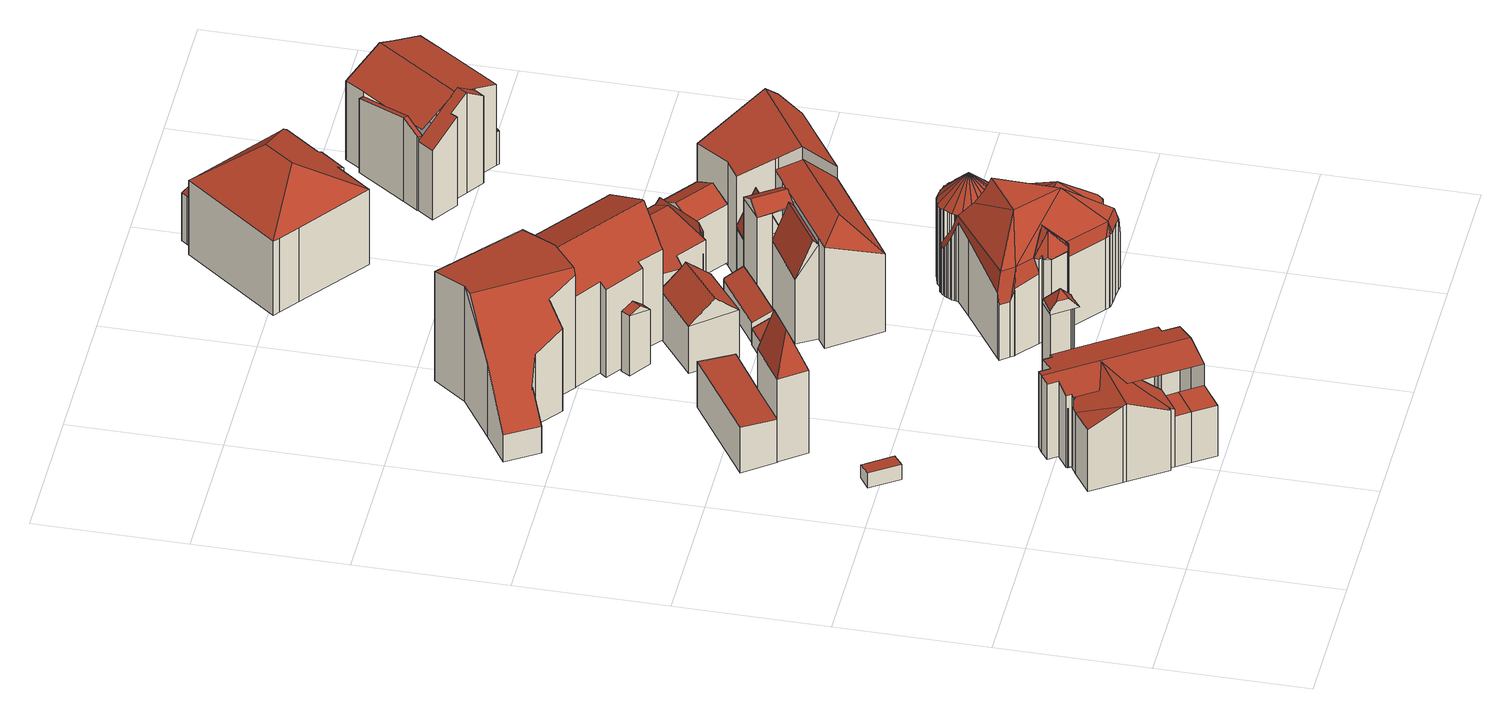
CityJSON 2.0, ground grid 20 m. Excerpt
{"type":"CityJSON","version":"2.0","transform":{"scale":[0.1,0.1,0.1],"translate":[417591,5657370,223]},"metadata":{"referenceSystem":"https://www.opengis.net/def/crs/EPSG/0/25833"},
"CityObjects":{
"building1":{"type":"Building","attributes":{"Dachtyp_tdc":"tdcPolyFlatRoof","Gemeindeschluessel":14612000,"Dachneigung":8.11,"QualitaetDacherkennung":63,"Geometrietyp2DReferenz":"3000","measuredHeight":2.33,"function":"31001_9998","roofType":"2100"},"geometry":[{"type":"Solid","lod":"2","boundaries":[[[[0,1,2,3]],[[1,4,5,2]],[[4,6,7,5]],[[6,0,3,7]],[[6,4,1,0]],[[3,2,5,7]]]],"semantics":{"surfaces":[{"type":"WallSurface"},{"type":"RoofSurface"},{"type":"GroundSurface"}],"values":[[0,0,0,0,1,2]]}}]},
"building2":{"type":"Building","attributes":{"Gemeindeschluessel":14612000,"QualitaetDacherkennung":100,"Geometrietyp2DReferenz":"3000","function":"31001_9998","roofType":"9999"},"children":["building2-1","building2-2","building2-3","building2-4","building2-5","building2-6"]},
"building2-1":{"type":"BuildingPart","attributes":{"Dachtyp_tdc":"tdcLeanToRoof","Dachneigung":0,"QualitaetDacherkennung":100,"Geometrietyp2DReferenz":"3000","measuredHeight":7.75,"roofType":"2100"},"parents":["building2"],"geometry":[{"type":"MultiSurface","lod":"2","boundaries":[[[8,9,10,11,12]],[[9,13,14,10]],[[15,13,9,8]],[[11,10,14,16]]],"semantics":{"surfaces":[{"type":"WallSurface"},{"type":"RoofSurface"},{"type":"GroundSurface"}],"values":[0,0,1,2]}}]},
"building2-2":{"type":"BuildingPart","attributes":{"Dachtyp_tdc":"tdcGableRoof","Dachneigung":11.84,"QualitaetDacherkennung":100,"Geometrietyp2DReferenz":"3000","measuredHeight":11.93,"roofType":"3100"},"parents":["building2"],"geometry":[{"type":"MultiSurface","lod":"2","boundaries":[[[17,18,19,20]],[[18,21,22,19]],[[21,23,24,22]],[[23,25,26,24]],[[25,27,28,26]],[[27,29,30,28]],[[29,31,32,30]],[[31,33,34,32]],[[33,35,36,37,34]],[[38,39,40,41,42,43]],[[39,44,45,40]],[[44,46,47,45]],[[46,48,8,12,47]],[[49,17,20,50]],[[46,44,39,38,51,35,33,31,29,27,25]],[[25,23,21,18,17,49,48,46]],[[20,19,22,24,26,28,30,32,34,37,41,40,45,47,12,52,53,50]]],"semantics":{"surfaces":[{"type":"WallSurface"},{"type":"RoofSurface"},{"type":"GroundSurface"}],"values":[0,0,0,0,0,0,0,0,0,0,0,0,0,0,1,1,2]}}]},
"building2-3":{"type":"BuildingPart","attributes":{"Dachtyp_tdc":"tdcGableRoof","Dachneigung":25.31,"QualitaetDacherkennung":100,"Geometrietyp2DReferenz":"3000","measuredHeight":12.02,"roofType":"3100"},"parents":["building2"],"geometry":[{"type":"MultiSurface","lod":"2","boundaries":[[[54,55,56,57]],[[55,58,59,56]],[[58,60,61,62,59]],[[63,64,65,66,67]],[[64,68,69,65]],[[68,70,71,69]],[[70,72,73,71]],[[72,74,75,73]],[[74,76,77,75]],[[76,78,79,77]],[[78,54,57,79]],[[64,63,60,58]],[[72,70,68,64,58]],[[74,72,58,55,54,78]],[[78,76,74]],[[57,56,59,62,66,65,69,71,73,75,77,79]]],"semantics":{"surfaces":[{"type":"WallSurface"},{"type":"RoofSurface"},{"type":"GroundSurface"}],"values":[0,0,0,0,0,0,0,0,0,0,0,1,1,1,1,2]}}]},
"building2-4":{"type":"BuildingPart","attributes":{"Dachtyp_tdc":"tdcLeanToRoof","Dachneigung":0,"QualitaetDacherkennung":100,"Geometrietyp2DReferenz":"3000","measuredHeight":7.75,"roofType":"2100"},"parents":["building2"],"geometry":[{"type":"MultiSurface","lod":"2","boundaries":[[[13,67,66,14]],[[61,67,13,15]],[[16,14,66,62]]],"semantics":{"surfaces":[{"type":"WallSurface"},{"type":"RoofSurface"},{"type":"GroundSurface"}],"values":[0,1,2]}}]},
"building2-5":{"type":"BuildingPart","attributes":{"Dachtyp_tdc":"tdcLeanToRoof","Dachneigung":0,"QualitaetDacherkennung":100,"Geometrietyp2DReferenz":"3000","measuredHeight":7.17,"roofType":"2100"},"parents":["building2"],"geometry":[{"type":"MultiSurface","lod":"2","boundaries":[[[80,81,82,83,84]],[[81,43,42,82]],[[43,81,80,85]],[[86,83,82,42]]],"semantics":{"surfaces":[{"type":"WallSurface"},{"type":"RoofSurface"},{"type":"GroundSurface"}],"values":[0,0,1,2]}}]},
"building2-6":{"type":"BuildingPart","attributes":{"Dachtyp_tdc":"tdcPyramidRoof","Dachneigung":52.91,"QualitaetDacherkennung":100,"Geometrietyp2DReferenz":"3000","measuredHeight":18.96,"roofType":"4000"},"parents":["building2"],"geometry":[{"type":"MultiSurface","lod":"2","boundaries":[[[87,88,89,36,35]],[[88,90,91,89]],[[90,92,93,91]],[[92,94,80,84,93]],[[95,96,97,98]],[[94,99,100,95,98,101,102]],[[103,101,98]],[[97,104,103,98]],[[90,100,99,92]],[[88,96,95,100,90]],[[92,99,94]],[[87,104,97,96,88]],[[102,101,103,104,87]],[[105,36,89,91,93,84]]],"semantics":{"surfaces":[{"type":"WallSurface"},{"type":"RoofSurface"},{"type":"GroundSurface"}],"values":[0,0,0,0,1,1,1,1,0,0,0,0,0,2]}}]},
"building3":{"type":"Building","attributes":{"Dachtyp_tdc":"tdcFreeFormRoof","Gemeindeschluessel":14612000,"Dachneigung":68.9,"QualitaetDacherkennung":5,"Geometrietyp2DReferenz":"3000","measuredHeight":18.2,"function":"31001_9998","roofType":"5000"},"geometry":[{"type":"Solid","lod":"2","boundaries":[[[[106,107,108,109]],[[110,111,107,106]],[[111,112,108,107]],[[112,113,109,108]],[[113,110,106,109]],[[114,115,113,112]],[[114,112,111]],[[115,114,111,110]],[[115,110,113]]]],"semantics":{"surfaces":[{"type":"GroundSurface"},{"type":"WallSurface"},{"type":"RoofSurface"}],"values":[[0,1,1,1,1,2,2,2,1]]}}]},
"building4":{"type":"Building","attributes":{"Dachtyp_tdc":"tdcPolyFlatRoof","Gemeindeschluessel":14612000,"Dachneigung":4.37,"QualitaetDacherkennung":73,"Geometrietyp2DReferenz":"3000","measuredHeight":7.04,"function":"31001_9998","roofType":"2100"},"geometry":[{"type":"Solid","lod":"2","boundaries":[[[[116,117,118,119]],[[117,120,121,118]],[[120,122,123,121]],[[122,124,125,123]],[[124,116,119,125]],[[124,122,120,117,116]],[[119,118,121,123,125]]]],"semantics":{"surfaces":[{"type":"WallSurface"},{"type":"RoofSurface"},{"type":"GroundSurface"}],"values":[[0,0,0,0,0,1,2]]}}]},
"building5":{"type":"Building","attributes":{"Dachtyp_tdc":"tdcFreeFormRoof","Gemeindeschluessel":14612000,"Dachneigung":52.1,"QualitaetDacherkennung":14,"Geometrietyp2DReferenz":"3000","measuredHeight":18.16,"function":"31001_9998","roofType":"5000"},"geometry":[{"type":"Solid","lod":"2","boundaries":[[[[126,127,128,129]],[[127,130,131,128]],[[130,132,133,131]],[[132,134,135,133]],[[134,136,137,135]],[[136,138,139,137]],[[138,140,141,139]],[[140,142,143,141]],[[142,144,145,143]],[[144,146,147,145]],[[146,148,149,147]],[[148,126,129,149]],[[150,126,148,146,144,151]],[[136,134,132,130,127,150,151,142,140,138]],[[127,126,150]],[[144,142,151]],[[129,128,131,133,135,137,139,141,143,145,147,149]]]],"semantics":{"surfaces":[{"type":"WallSurface"},{"type":"RoofSurface"},{"type":"GroundSurface"}],"values":[[0,0,0,0,0,0,0,0,0,0,0,0,1,1,0,0,2]]}}]},
"building6":{"type":"Building","attributes":{"Dachtyp_tdc":"tdcGableRoof","Gemeindeschluessel":14612000,"Dachneigung":41.94,"QualitaetDacherkennung":1,"Geometrietyp2DReferenz":"3000","measuredHeight":9.9,"function":"31001_9998","roofType":"3100"},"geometry":[{"type":"Solid","lod":"2","boundaries":[[[[152,153,154,155]],[[153,156,157,154]],[[156,158,159,157]],[[158,152,155,159]],[[156,153,160]],[[152,158,161]],[[153,152,161,160]],[[158,156,160,161]],[[155,154,157,159]]]],"semantics":{"surfaces":[{"type":"WallSurface"},{"type":"RoofSurface"},{"type":"GroundSurface"}],"values":[[0,0,0,0,0,0,1,1,2]]}}]},
"building7":{"type":"Building","attributes":{"Dachtyp_tdc":"tdcPolyFlatRoof","Gemeindeschluessel":14612000,"Dachneigung":21.56,"QualitaetDacherkennung":62,"Geometrietyp2DReferenz":"3000","measuredHeight":3.6,"function":"31001_9998","roofType":"2100"},"geometry":[{"type":"Solid","lod":"2","boundaries":[[[[162,163,164,165]],[[163,166,167,164]],[[166,168,169,167]],[[168,162,165,169]],[[168,166,163,162]],[[165,164,167,169]]]],"semantics":{"surfaces":[{"type":"WallSurface"},{"type":"RoofSurface"},{"type":"GroundSurface"}],"values":[[0,0,0,0,1,2]]}}]},
"building8":{"type":"Building","attributes":{"Dachtyp_tdc":"tdcFreeFormRoof","Gemeindeschluessel":14612000,"Dachneigung":40.82,"QualitaetDacherkennung":74,"Geometrietyp2DReferenz":"3000","measuredHeight":10.35,"function":"31001_9998","roofType":"5000"},"geometry":[{"type":"Solid","lod":"2","boundaries":[[[[170,171,172,173]],[[171,174,175,172]],[[174,176,177,175]],[[176,178,179,177]],[[178,170,173,179]],[[171,170,180,181]],[[180,178,176,174,181]],[[174,171,181]],[[170,178,180]],[[173,172,175,177,179]]]],"semantics":{"surfaces":[{"type":"WallSurface"},{"type":"RoofSurface"},{"type":"GroundSurface"}],"values":[[0,0,0,0,0,1,1,0,0,2]]}}]},
"building9":{"type":"Building","attributes":{"Dachtyp_tdc":"tdcFreeFormRoof","Gemeindeschluessel":14612000,"Dachneigung":25.56,"QualitaetDacherkennung":61,"Geometrietyp2DReferenz":"3000","measuredHeight":16.93,"function":"31001_9998","roofType":"5000"},"geometry":[{"type":"Solid","lod":"2","boundaries":[[[[182,183,184,185]],[[183,186,187,184]],[[186,188,189,187]],[[188,190,191,189]],[[190,192,193,191]],[[192,194,195,193]],[[194,196,197,195]],[[196,198,199,197]],[[198,200,201,199]],[[200,202,203,201]],[[202,204,205,203]],[[204,182,185,205]],[[206,182,204,202,200,207]],[[192,190,188,186,183,206,207,198,196,194]],[[200,198,207]],[[183,182,206]],[[185,184,187,189,191,193,195,197,199,201,203,205]]]],"semantics":{"surfaces":[{"type":"WallSurface"},{"type":"RoofSurface"},{"type":"GroundSurface"}],"values":[[0,0,0,0,0,0,0,0,0,0,0,0,1,1,0,0,2]]}}]},
"building10":{"type":"Building","attributes":{"Gemeindeschluessel":14612000,"QualitaetDacherkennung":100,"Geometrietyp2DReferenz":"3000","function":"31001_9998","roofType":"9999"},"children":["building10-1","building10-2","building10-3","building10-4"]},
"building10-1":{"type":"BuildingPart","attributes":{"Dachtyp_tdc":"tdcTentRoof","Dachneigung":45.97,"QualitaetDacherkennung":100,"Geometrietyp2DReferenz":"3000","measuredHeight":16.21,"roofType":"4000"},"parents":["building10"],"geometry":[{"type":"MultiSurface","lod":"2","boundaries":[[[208,209,210,211]],[[209,212,213,210]],[[212,214,215,213]],[[214,216,217,215]],[[216,218,219,220,217]],[[221,222,223,224,225]],[[222,226,227,223]],[[226,228,229,227]],[[228,230,231,229]],[[230,232,233,231]],[[232,234,235,233]],[[234,236,237,235]],[[236,238,239,237]],[[238,240,241,239]],[[240,242,243,241]],[[242,244,245,243]],[[244,246,247,245]],[[246,248,249,247]],[[248,250,251,249]],[[250,252,253,251]],[[252,254,255,253]],[[254,256,257,255]],[[256,258,259,257]],[[258,260,261,259]],[[260,262,263,261]],[[262,264,265,263]],[[264,266,267,265]],[[266,268,269,267]],[[268,270,271,269]],[[270,272,273,271]],[[272,274,275,273]],[[274,276,277,275]],[[276,278,279,277]],[[278,280,281,279]],[[280,282,283,281]],[[282,284,285,283]],[[284,286,287,285]],[[286,288,289,287]],[[288,290,291,289]],[[290,292,293,291]],[[292,294,295,293]],[[294,208,211,295]],[[216,214,212,296]],[[297,298,218,216,296]],[[299,297,296]],[[300,299,296]],[[301,300,296]],[[302,303,301,296]],[[304,305,302,296]],[[306,304,296]],[[307,308,306,296]],[[309,307,296]],[[228,226,222,221,309,296]],[[240,238,236,234,232,230,228,296]],[[250,248,246,244,242,240,296]],[[258,256,254,252,250,296]],[[268,266,264,262,260,258,296]],[[278,276,274,272,270,268,296]],[[290,288,286,284,282,280,278,296]],[[212,209,208,294,292,290,296]],[[211,210,213,215,217,220,310,311,312,313,314,315,316,317,318,319,320,321,322,323,224,223,227,229,231,233,235,237,239,241,243,245,247,249,251,253,255,257,259,261,263,265,267,269,271,273,275,277,279,281,283,285,287,289,291,293,295]]],"semantics":{"surfaces":[{"type":"WallSurface"},{"type":"RoofSurface"},{"type":"GroundSurface"}],"values":[0,0,0,0,0,0,0,0,0,0,0,0,0,0,0,0,0,0,0,0,0,0,0,0,0,0,0,0,0,0,0,0,0,0,0,0,0,0,0,0,0,0,1,1,1,1,1,1,1,1,1,1,1,1,1,1,1,1,1,1,2]}}]},
"building10-2":{"type":"BuildingPart","attributes":{"Dachtyp_tdc":"tdcHipAndGableRoof","Dachneigung":47.63,"QualitaetDacherkennung":100,"Geometrietyp2DReferenz":"3000","measuredHeight":15.59,"roofType":"5000"},"parents":["building10"],"geometry":[{"type":"MultiSurface","lod":"2","boundaries":[[[324,325,326,327,328]],[[325,329,330,326]],[[329,331,332,330]],[[331,333,334,332]],[[333,335,336,334]],[[335,337,338,336]],[[337,339,340,341,338]],[[342,343,344,345,346]],[[346,347,348]],[[345,349,350,324,347,346]],[[351,346,348]],[[339,352,353,342,346,351]],[[333,343,342,353,335]],[[335,353,352,337]],[[324,350,325]],[[325,350,349,329]],[[329,349,345,344,331]],[[331,344,343,333]],[[337,352,339]],[[351,348,347]],[[327,326,330,332,334,336,338,341,354,355]]],"semantics":{"surfaces":[{"type":"WallSurface"},{"type":"RoofSurface"},{"type":"GroundSurface"}],"values":[0,0,0,0,0,0,0,1,1,1,1,1,0,0,0,0,0,0,0,0,2]}}]},
"building10-3":{"type":"BuildingPart","attributes":{"Dachtyp_tdc":"tdcFreeFormRoof","Dachneigung":50.68,"QualitaetDacherkennung":100,"Geometrietyp2DReferenz":"3000","measuredHeight":18.05,"roofType":"5000"},"parents":["building10"],"geometry":[{"type":"MultiSurface","lod":"2","boundaries":[[[219,356,357,358,359,220]],[[360,361,362,363,364]],[[361,365,366,362]],[[365,367,368,366]],[[367,369,370,368]],[[369,371,372,370]],[[371,373,374,372]],[[373,375,376,374]],[[375,328,327,376]],[[340,377,378,341]],[[377,379,380,378]],[[379,381,382,380]],[[381,383,384,382]],[[383,385,386,384]],[[385,387,388,386]],[[389,390,391,392]],[[387,393,394,388]],[[393,395,396,394]],[[395,389,392,396]],[[390,397,398,391]],[[397,399,400,398]],[[399,401,402,400]],[[401,403,404,402]],[[403,405,406,404]],[[405,407,408,406]],[[407,409,410,408]],[[409,411,412,410]],[[411,413,414,412]],[[413,225,224,414]],[[415,416,299,312,417,312,299]],[[418,419,420]],[[421,356,219,298]],[[365,361,360,418,420]],[[385,383,381,422,423]],[[381,379,377,422]],[[347,328,375,424]],[[377,340,351,422]],[[375,373,371,424]],[[369,367,365,420,424]],[[371,369,424]],[[425,426,427,428]],[[426,429,430,308,423,427]],[[422,431,427]],[[431,422,351,347,424]],[[431,424,420]],[[409,407,405,403,401,399,397,390,389,395,393,387,385,423,308,432,433,434]],[[434,225,413,411,409]],[[423,422,427]],[[428,427,431]],[[416,415,435,436,428,431]],[[419,421,298,437,416,431,420]],[[359,358,438,439,440,363,362,366,368,370,372,374,376,327,355,354,341,378,380,382,384,386,388,394,396,392,391,398,400,402,404,406,408,410,412,414,441,442,443,444,445,446,447,448,449,450,417,451,452]]],"semantics":{"surfaces":[{"type":"WallSurface"},{"type":"RoofSurface"},{"type":"GroundSurface"}],"values":[0,0,0,0,0,0,0,0,0,0,0,0,0,0,0,0,0,0,0,0,0,0,0,0,0,0,0,0,0,0,1,1,1,1,1,1,1,1,1,1,1,1,1,1,1,1,1,1,1,1,1,2]}}]},
"building10-4":{"type":"BuildingPart","attributes":{"Dachtyp_tdc":"tdcHipAndGableRoof","Dachneigung":48.73,"QualitaetDacherkennung":100,"Geometrietyp2DReferenz":"3000","measuredHeight":16.69,"roofType":"5000"},"parents":["building10"],"geometry":[{"type":"MultiSurface","lod":"2","boundaries":[[[453,454,455,357,356]],[[454,456,457,455]],[[456,458,459,457]],[[458,460,360,364,459]],[[461,462,463]],[[462,464,465,453,421,463]],[[463,421,466]],[[460,467,461,463,419]],[[419,463,466]],[[456,464,462,461,467,458]],[[458,467,460]],[[454,465,464,456]],[[453,465,454]],[[466,421,419]],[[357,455,457,459,364,468,469,470]]],"semantics":{"surfaces":[{"type":"WallSurface"},{"type":"RoofSurface"},{"type":"GroundSurface"}],"values":[0,0,0,0,1,1,1,1,1,0,0,0,0,0,2]}}]},
"building11":{"type":"Building","attributes":{"Dachtyp_tdc":"tdcPolyFlatRoof","Gemeindeschluessel":14612000,"Dachneigung":20.85,"QualitaetDacherkennung":70,"Geometrietyp2DReferenz":"3000","measuredHeight":4.11,"function":"31001_9998","roofType":"2100"},"geometry":[{"type":"Solid","lod":"2","boundaries":[[[[471,472,473,474]],[[472,475,476,473]],[[475,477,478,476]],[[477,479,480,478]],[[479,481,482,480]],[[481,471,474,482]],[[481,479,477,475,472,471]],[[474,473,476,478,480,482]]]],"semantics":{"surfaces":[{"type":"WallSurface"},{"type":"RoofSurface"},{"type":"GroundSurface"}],"values":[[0,0,0,0,0,0,1,2]]}}]},
"building12":{"type":"Building","attributes":{"Gemeindeschluessel":14612000,"Geometrietyp2DReferenz":"3000","function":"31001_9998","roofType":"9999"},"children":["building12-1","building12-2","building12-3"]},
"building12-1":{"type":"BuildingPart","attributes":{"Dachtyp_tdc":"tdcFreeFormRoof","Dachneigung":71.18,"QualitaetDacherkennung":35,"Geometrietyp2DReferenz":"3000","measuredHeight":10.56,"roofType":"5000"},"parents":["building12"],"geometry":[{"type":"MultiSurface","lod":"2","boundaries":[[[483,484,485,486]],[[484,487,488,485]],[[489,490,491]],[[492,493,489,491,494,495]],[[492,495,487]],[[493,492,487,484]],[[489,493,484,483,490]],[[488,496,497,498,499,486,485]],[[487,495,496,488]],[[491,490,499,498]]],"semantics":{"surfaces":[{"type":"WallSurface"},{"type":"RoofSurface"},{"type":"GroundSurface"}],"values":[0,0,1,1,1,1,1,2,0,0]}}]},
"building12-2":{"type":"BuildingPart","attributes":{"Dachtyp_tdc":"tdcGableRoof","Dachneigung":10.93,"QualitaetDacherkennung":60,"Geometrietyp2DReferenz":"3000","measuredHeight":10.56,"roofType":"3100"},"parents":["building12"],"geometry":[{"type":"MultiSurface","lod":"2","boundaries":[[[500,501,502,496,495]],[[501,503,504,502]],[[503,505,506,504]],[[505,507,508,506]],[[507,509,510,508]],[[509,511,512,510]],[[511,513,514,512]],[[513,515,516,514]],[[515,517,491,498,516]],[[513,511,509,507,505,503,501,500,518]],[[518,517,515,513]],[[497,496,502,504,506,508,510,512,514,516,498]]],"semantics":{"surfaces":[{"type":"WallSurface"},{"type":"RoofSurface"},{"type":"GroundSurface"}],"values":[0,0,0,0,0,0,0,0,0,1,1,2]}}]},
"building12-3":{"type":"BuildingPart","attributes":{"Dachtyp_tdc":"tdcGableRoof","Dachneigung":31.65,"QualitaetDacherkennung":67,"Geometrietyp2DReferenz":"3000","measuredHeight":10.67,"roofType":"3100"},"parents":["building12"],"geometry":[{"type":"MultiSurface","lod":"2","boundaries":[[[519,483,486,520]],[[521,522,523,499,490]],[[522,519,520,523]],[[521,483,524]],[[519,522,525]],[[483,519,525,524]],[[522,521,524,525]],[[520,486,499,523]]],"semantics":{"surfaces":[{"type":"WallSurface"},{"type":"RoofSurface"},{"type":"GroundSurface"}],"values":[0,0,0,0,0,1,1,2]}}]},
"building13":{"type":"Building","attributes":{"Dachtyp_tdc":"tdcGableRoof","Gemeindeschluessel":14612000,"Dachneigung":65.92,"QualitaetDacherkennung":9,"Geometrietyp2DReferenz":"3000","measuredHeight":12.92,"function":"31001_9998","roofType":"3100"},"geometry":[{"type":"Solid","lod":"2","boundaries":[[[[526,527,528,529]],[[527,530,531,528]],[[530,532,533,531]],[[532,534,535,533]],[[534,526,529,535]],[[536,537,538,526]],[[539,538,537,540,541]],[[530,541,540,532]],[[527,539,541,530]],[[532,540,537,536,534]],[[526,538,539,527]],[[534,536,526]],[[529,528,531,533,535]]]],"semantics":{"surfaces":[{"type":"WallSurface"},{"type":"RoofSurface"},{"type":"GroundSurface"}],"values":[[0,0,0,0,0,1,1,0,0,0,0,0,2]]}}]},
"building14":{"type":"Building","attributes":{"Gemeindeschluessel":14612000,"Geometrietyp2DReferenz":"3000","function":"31001_9998","roofType":"9999"},"children":["building14-1","building14-2","building14-3","building14-4"]},
"building14-1":{"type":"BuildingPart","attributes":{"Dachtyp_tdc":"tdcGableRoof","Dachneigung":67.45,"QualitaetDacherkennung":20,"Geometrietyp2DReferenz":"3000","measuredHeight":15.42,"roofType":"3100"},"parents":["building14"],"geometry":[{"type":"MultiSurface","lod":"2","boundaries":[[[542,543,544,545]],[[546,542,545,547]],[[542,546,548]],[[543,542,548,549,550]],[[546,551,549,548]],[[545,544,552,547]]],"semantics":{"surfaces":[{"type":"WallSurface"},{"type":"RoofSurface"},{"type":"GroundSurface"}],"values":[0,0,0,1,1,2]}}]},
"building14-2":{"type":"BuildingPart","attributes":{"Dachtyp_tdc":"tdcGableRoof","Dachneigung":32.4,"QualitaetDacherkennung":46,"Geometrietyp2DReferenz":"3000","measuredHeight":15.8,"roofType":"3100"},"parents":["building14"],"geometry":[{"type":"MultiSurface","lod":"2","boundaries":[[[553,554,555,544,543]],[[554,556,557,555]],[[556,558,559,557]],[[560,561,562,563,564]],[[554,565,551,566,563,562]],[[567,551,565,553,550,568]],[[553,565,554]],[[556,561,560,558]],[[554,562,561,556]],[[559,552,544,555,557]]],"semantics":{"surfaces":[{"type":"WallSurface"},{"type":"RoofSurface"},{"type":"GroundSurface"}],"values":[0,0,0,1,1,0,0,0,0,2]}}]},
"building14-3":{"type":"BuildingPart","attributes":{"Dachtyp_tdc":"tdcHipAndGableRoof","Dachneigung":43.86,"QualitaetDacherkennung":45,"Geometrietyp2DReferenz":"3000","measuredHeight":16.23,"roofType":"5000"},"parents":["building14"],"geometry":[{"type":"MultiSurface","lod":"2","boundaries":[[[569,559,558,560]],[[569,570,571,559]],[[572,573,574,575]],[[573,576,577,574]],[[576,578,547,577]],[[578,546,547]],[[576,573,579]],[[573,572,580,579]],[[580,581,570,569,564,566,582,578,576,579]],[[552,559,571,583,584,575,574,577,547]]],"semantics":{"surfaces":[{"type":"WallSurface"},{"type":"RoofSurface"},{"type":"GroundSurface"}],"values":[0,0,0,0,0,0,1,1,1,2]}}]},
"building14-4":{"type":"BuildingPart","attributes":{"Dachtyp_tdc":"tdcFreeFormRoof","Dachneigung":14.92,"QualitaetDacherkennung":24,"Geometrietyp2DReferenz":"3000","measuredHeight":18.25,"roofType":"5000"},"parents":["building14"],"geometry":[{"type":"MultiSurface","lod":"2","boundaries":[[[585,586,587,588,589,575,584,583,571,590]],[[591,592,586,585]],[[592,593,587,586]],[[593,594,588,587]],[[594,595,589,588]],[[595,596,572,575,589]],[[597,598,590,571,570]],[[598,591,585,590]],[[599,596,595,594,593]],[[593,592,591,598,597,599]]],"semantics":{"surfaces":[{"type":"GroundSurface"},{"type":"WallSurface"},{"type":"RoofSurface"}],"values":[0,1,1,1,1,1,1,1,2,2]}}]},
"building15":{"type":"Building","attributes":{"Gemeindeschluessel":14612000,"Geometrietyp2DReferenz":"3000","function":"31001_9998","roofType":"9999"},"children":["building15-1","building15-2"]},
"building15-1":{"type":"BuildingPart","attributes":{"Dachtyp_tdc":"tdcHipRoof","Dachneigung":31.53,"QualitaetDacherkennung":60,"Geometrietyp2DReferenz":"3000","measuredHeight":16.22,"roofType":"3200"},"parents":["building15"],"geometry":[{"type":"MultiSurface","lod":"2","boundaries":[[[600,601,602,603]],[[601,604,605,602]],[[604,606,607,605]],[[606,608,609,607]],[[608,610,611,609]],[[610,612,613,611]],[[612,614,615,613]],[[614,616,617,618,615]],[[619,620,621]],[[619,622,623,620]],[[622,624,625,623]],[[624,626,627,625]],[[626,600,603,627]],[[622,619,616,614,628]],[[612,610,608,606,629]],[[614,612,629,628]],[[606,604,601,600,626,624,622,628,629]],[[603,602,605,607,609,611,613,615,618,620,623,625,627]]],"semantics":{"surfaces":[{"type":"WallSurface"},{"type":"RoofSurface"},{"type":"GroundSurface"}],"values":[0,0,0,0,0,0,0,0,0,0,0,0,0,1,1,1,1,2]}}]},
"building15-2":{"type":"BuildingPart","attributes":{"Dachtyp_tdc":"tdcFreeFormRoof","Dachneigung":61.52,"QualitaetDacherkennung":8,"Geometrietyp2DReferenz":"3000","measuredHeight":9.83,"roofType":"5000"},"parents":["building15"],"geometry":[{"type":"MultiSurface","lod":"2","boundaries":[[[617,630,631,618]],[[630,632,633,631]],[[632,634,635,633]],[[634,621,620,635]],[[632,630,617,636]],[[617,621,637,636]],[[621,634,637]],[[634,632,636,637]],[[618,631,633,635,620]]],"semantics":{"surfaces":[{"type":"WallSurface"},{"type":"RoofSurface"},{"type":"GroundSurface"}],"values":[0,0,0,0,1,1,1,1,2]}}]},
"building16":{"type":"Building","attributes":{"Gemeindeschluessel":14612000,"Geometrietyp2DReferenz":"3000","function":"31001_9998","roofType":"9999"},"children":["building16-1","building16-2","building16-3","building16-4"]},
"building16-1":{"type":"BuildingPart","attributes":{"Dachtyp_tdc":"tdcGableRoof","Dachneigung":20.48,"QualitaetDacherkennung":24,"Geometrietyp2DReferenz":"3000","measuredHeight":15.04,"roofType":"3100"},"parents":["building16"],"geometry":[{"type":"MultiSurface","lod":"2","boundaries":[[[638,639,640,641]],[[639,642,643,640]],[[642,644,645,643]],[[644,646,647,648,645]],[[649,650,651,652,653,654]],[[655,638,641,656,657]],[[658,659,660,650,649,646,644,642,639]],[[639,638,655,661,662,663,664,665,658]],[[641,640,643,645,648,666,653,652,667,668,669,670,656]]],"semantics":{"surfaces":[{"type":"WallSurface"},{"type":"RoofSurface"},{"type":"GroundSurface"}],"values":[0,0,0,0,0,0,1,1,2]}}]},
"building16-2":{"type":"BuildingPart","attributes":{"Dachtyp_tdc":"tdcGableRoof","Dachneigung":19.23,"QualitaetDacherkennung":36,"Geometrietyp2DReferenz":"3000","measuredHeight":7.3,"roofType":"3100"},"parents":["building16"],"geometry":[{"type":"MultiSurface","lod":"2","boundaries":[[[671,672,673,674]],[[672,654,653,673]],[[647,675,676,648]],[[675,677,678,676]],[[677,679,680,678]],[[679,681,682,680]],[[681,683,684,682]],[[683,685,686,684]],[[685,687,688,686]],[[687,689,690,688]],[[689,671,674,690]],[[685,683,681,679,677,675,647,691]],[[691,654,672,671,689,687,685]],[[674,673,653,666,648,676,678,680,682,684,686,688,690]]],"semantics":{"surfaces":[{"type":"WallSurface"},{"type":"RoofSurface"},{"type":"GroundSurface"}],"values":[0,0,0,0,0,0,0,0,0,0,0,1,1,2]}}]},
"building16-3":{"type":"BuildingPart","attributes":{"Dachtyp_tdc":"tdcGableRoof","Dachneigung":10.27,"QualitaetDacherkennung":16,"Geometrietyp2DReferenz":"3000","measuredHeight":12.91,"roofType":"3100"},"parents":["building16"],"geometry":[{"type":"MultiSurface","lod":"2","boundaries":[[[692,693,694,695]],[[693,696,697,694]],[[696,657,656,697]],[[698,692,695,699,700]],[[701,661,657,696,693]],[[693,692,698,702,663,701]],[[695,694,697,656,670,669,699]]],"semantics":{"surfaces":[{"type":"WallSurface"},{"type":"RoofSurface"},{"type":"GroundSurface"}],"values":[0,0,0,0,1,1,2]}}]},
"building16-4":{"type":"BuildingPart","attributes":{"Dachtyp_tdc":"tdcGableRoof","Dachneigung":35.99,"QualitaetDacherkennung":35,"Geometrietyp2DReferenz":"3000","measuredHeight":15.56,"roofType":"3100"},"parents":["building16"],"geometry":[{"type":"MultiSurface","lod":"2","boundaries":[[[703,704,705,706]],[[704,707,708,705]],[[707,709,710,708]],[[709,700,699,710]],[[651,711,712,652]],[[711,703,706,712]],[[713,665,714,700,709,707,704,703]],[[703,711,651,660,713]],[[706,705,708,710,699,669,668,667,652,712]]],"semantics":{"surfaces":[{"type":"WallSurface"},{"type":"RoofSurface"},{"type":"GroundSurface"}],"values":[0,0,0,0,0,0,1,1,2]}}]}
},
"vertices":[
[67,411,36],[85,424,33],[85,424,13],[67,411,13],[111,387,33],[111,387,13],[92,374,36],[92,374,13],
[265,33,81],[229,9,81],[229,9,3],[265,33,3],[265,33,4],[210,37,81],[210,37,3],[246,61,81],[246,61,3],
[171,179,115],[167,185,115],[167,185,4],[171,179,4],[187,198,120],[187,198,4],[178,211,120],[178,211,4],[191,220,123],[191,220,4],[200,226,121],[200,226,4],[209,213,121],[209,213,4],[231,228,116],[231,228,4],[238,217,116],[238,217,4],[244,221,114],[244,221,15],[244,221,4],[325,103,114],[316,97,116],[316,97,4],[325,103,4],[325,103,9],[325,103,81],[329,77,116],[329,77,4],[302,58,123],[302,58,4],[265,33,114],[167,176,114],[167,176,4],[267,189,114],[246,61,4],[232,80,4],
[171,179,98],[168,183,96],[168,183,3],[171,179,3],[235,156,123],[235,156,3],[232,80,92],[232,80,81],[232,80,3],[197,56,92],[194,61,95],[194,61,3],[197,56,3],[197,56,81],[193,62,96],[193,62,3],[189,59,96],[189,59,3],[157,107,123],[157,107,3],[154,111,121],[154,111,3],[128,150,98],[128,150,3],[159,171,98],[159,171,3],
[279,198,81],[338,111,81],[338,111,9],[279,198,9],[279,198,15],[267,189,81],[267,189,9],
[244,221,176],[265,235,176],[265,235,15],[286,204,176],[286,204,15],[278,199,176],[278,199,15],[279,198,176],[283,208,183],[265,235,182],[264,234,183],[261,212,205],[278,199,178],[286,204,178],[259,200,193],[267,189,176],[249,214,194],[244,221,182],[267,189,15],
[173,531,12],[121,496,12],[96,530,12],[150,566,12],[173,531,140],[121,496,140],[96,530,140],[150,566,140],[126,525,194],[162,548,194],
[96,530,78],[67,570,81],[67,570,11],[96,530,11],[184,648,81],[184,648,11],[212,606,78],[212,606,11],[150,566,78],[150,566,11],
[228,835,198],[169,797,202],[169,797,28],[228,835,28],[136,823,186],[136,823,28],[121,803,155],[121,803,28],[86,830,137],[86,830,28],[60,828,109],[60,828,28],[34,811,69],[34,811,28],[7,853,70],[7,853,28],[52,882,139],[52,882,28],[115,924,206],[115,924,28],[148,968,197],[148,968,28],[261,882,189],[261,882,28],[174,800,210],[98,913,210],
[246,729,109],[238,718,109],[238,718,25],[246,729,25],[209,738,118],[209,738,25],[217,750,118],[217,750,25],[224,727,124],[232,739,124],
[311,607,42],[327,583,53],[327,583,17],[311,607,17],[286,556,53],[286,556,17],[270,580,42],[270,580,17],
[344,665,92],[281,616,92],[281,616,18],[344,665,18],[238,670,91],[238,670,18],[301,719,91],[301,719,18],[320,695,118],[320,695,18],[323,692,122],[260,642,122],
[341,750,196],[298,722,177],[298,722,29],[341,750,29],[288,716,172],[288,716,29],[283,712,169],[283,712,29],[252,736,169],[252,736,29],[246,729,165],[246,729,29],[196,764,164],[196,764,29],[203,773,170],[203,773,29],[169,797,169],[169,797,29],[228,835,196],[228,835,29],[261,882,170],[261,882,29],[375,797,170],[375,797,29],[337,747,198],[223,832,198],
[522,366,150],[521,362,150],[521,362,25],[522,366,25],[518,361,153],[518,361,25],[515,360,155],[515,360,25],[514,349,150],[514,349,25],[514,347,148],[514,347,129],[514,347,25],[460,404,146],[462,405,146],[462,405,25],[460,404,25],[460,404,89],[464,407,146],[464,407,25],[466,408,147],[466,408,25],[467,408,147],[467,408,25],[470,409,146],[470,409,25],[472,410,146],[472,410,25],[475,411,147],[475,411,25],[478,411,147],[478,411,25],[479,412,147],[479,412,25],[480,412,147],[480,412,25],[483,412,147],[483,412,25],[488,411,148],[488,411,25],[491,410,149],[491,410,25],[493,410,149],[493,410,25],[494,409,149],[494,409,25],[497,408,149],[497,408,25],[500,407,150],[500,407,25],[504,404,150],[504,404,25],[505,404,150],[505,404,25],[508,402,150],[508,402,25],[510,400,150],[510,400,25],[513,397,150],[513,397,25],[514,396,151],[514,396,25],[515,395,150],[515,395,25],[517,392,150],[517,392,25],[519,389,150],[519,389,25],[520,387,150],[520,387,25],[520,385,150],[520,385,25],[521,385,150],[521,385,25],[521,382,150],[521,382,25],[522,379,150],[522,379,25],[522,376,150],[522,376,25],[522,374,150],[522,374,25],[522,373,150],[522,373,25],[522,372,150],[522,372,25],[522,369,150],[522,369,25],[486,373,187],[505,340,148],[510,344,148],[493,335,148],[479,335,148],[467,340,148],[457,348,148],[466,340,148],[450,360,148],[450,359,148],[448,373,148],[450,386,148],[449,379,148],[457,398,148],[510,344,25],[505,340,25],[493,335,25],[479,335,25],[467,340,25],[466,340,25],[457,348,25],[450,359,25],[450,360,25],[448,373,25],[449,379,25],[450,386,25],[457,398,25],[459,402,25],
[421,235,148],[418,238,148],[418,238,18],[421,235,18],[421,235,128],[415,234,148],[415,234,18],[405,233,148],[405,233,18],[386,249,148],[386,249,18],[384,258,148],[384,258,18],[387,261,148],[387,261,18],[384,264,148],[384,264,125],[384,264,18],[385,253,151],[386,249,149],[405,233,150],[409,233,153],[410,258,174],[425,238,148],[419,268,174],[415,234,150],[418,238,152],[385,271,148],[387,261,152],[384,258,149],[385,271,18],[425,238,18],
[512,310,130],[512,310,20],[512,310,18],[514,347,18],[516,212,84],[514,190,100],[514,190,18],[516,212,18],[516,212,20],[508,191,127],[508,191,18],[497,192,127],[497,192,18],[482,193,126],[482,193,18],[472,194,130],[472,194,18],[471,194,129],[471,194,18],[466,198,128],[466,198,18],[354,288,121],[354,288,18],[353,288,119],[353,288,18],[350,293,103],[350,293,18],[341,305,104],[341,305,18],[344,307,120],[344,307,18],[419,359,137],[419,359,18],[446,383,124],[446,386,116],[446,386,18],[446,383,18],[444,377,141],[444,377,18],[445,380,132],[445,380,18],[448,388,110],[448,388,18],[449,391,104],[449,391,18],[450,393,99],[450,393,18],[452,396,95],[452,396,18],[454,398,91],[454,398,18],[455,400,89],[455,400,18],[457,401,88],[457,401,18],[458,402,88],[458,402,18],[460,404,88],[460,404,18],[493,335,169],[493,335,168],[493,335,18],[513,212,98],[503,213,148],[502,195,148],[508,310,148],[363,289,148],[351,305,148],[475,197,148],[457,348,185],[450,359,170],[410,301,199],[466,340,199],[450,360,169],[448,373,154],[464,254,199],[450,386,125],[457,398,101],[459,402,92],[479,335,184],[467,340,197],[505,340,154],[508,310,18],[503,213,18],[513,212,18],[459,402,18],[450,386,18],[449,379,18],[448,373,18],[450,360,18],[450,359,18],[457,348,18],[466,340,18],[467,340,18],[479,335,18],[505,340,18],[510,344,18],
[512,310,148],[511,306,148],[511,306,20],[524,306,148],[524,306,20],[517,217,148],[517,217,20],[516,212,148],[517,220,154],[524,306,152],[491,264,187],[524,306,151],[511,306,152],[474,265,187],[517,217,152],[513,212,20],[503,213,20],[508,310,20],
[372,613,61],[327,583,61],[327,583,20],[372,613,20],[311,607,50],[311,607,20],[388,658,50],[388,658,20],[391,658,51],[391,658,20],[406,637,61],[406,637,20],
[407,702,115],[395,685,115],[395,685,25],[407,702,25],[385,683,115],[385,683,25],[433,747,129],[440,748,115],[432,754,115],[386,687,124],[392,690,131],[417,733,115],[382,686,115],[382,686,25],[417,733,25],[432,754,25],[440,748,25],
[382,686,120],[376,678,118],[376,678,25],[337,706,118],[337,706,25],[320,695,114],[320,695,25],[301,719,115],[301,719,25],[298,722,116],[298,722,25],[341,750,125],[341,750,25],[360,776,131],[360,776,25],[375,797,117],[375,797,25],[432,754,117],[417,733,131],
[454,667,115],[454,667,25],[440,748,117],[488,712,117],[488,712,25],[423,725,132],[471,689,132],
[434,595,100],[406,637,100],[406,637,28],[434,595,28],[427,650,100],[427,650,28],[428,650,100],[428,650,28],[455,608,100],[455,608,28],[455,608,101],[441,629,157],[420,616,157],[406,637,103],[428,650,105],[427,650,104],
[318,554,120],[385,597,122],[385,597,21],[318,554,21],[334,528,166],[334,528,21],[330,534,175],[399,579,175],[397,582,165],[403,574,167],[403,574,21],
[385,597,165],[372,613,165],[372,613,21],[406,637,165],[406,637,21],[434,595,165],[434,595,21],[434,595,169],[406,637,168],[390,625,179],[419,585,179],[422,587,177],[385,597,166],[416,583,177],[403,574,165],[402,574,165],
[434,595,177],[455,608,177],[455,608,21],[499,540,141],[365,452,141],[365,452,21],[499,540,21],[317,517,177],[317,517,21],[334,528,177],[377,512,183],[475,577,183],[474,578,183],[403,574,177],[474,578,21],[475,577,21],
[454,667,21],[488,712,21],[577,646,21],[594,633,21],[593,603,21],[428,650,21],[454,667,181],[488,712,176],[577,646,204],[594,633,184],[593,603,160],[499,540,160],[455,608,194],[428,650,181],[474,578,204],
[429,1168,135],[404,1135,135],[404,1135,25],[429,1168,25],[396,1141,141],[396,1141,25],[361,1094,141],[361,1094,25],[271,1163,139],[271,1163,25],[246,1182,139],[246,1182,25],[238,1188,139],[238,1188,25],[335,1314,139],[335,1314,25],[344,1307,139],[344,1307,99],[344,1307,25],[451,1225,141],[451,1225,25],[451,1225,99],[457,1221,141],[457,1221,25],[460,1218,138],[460,1218,25],[425,1172,138],[425,1172,25],[364,1224,187],[335,1185,187],
[354,1320,99],[354,1320,25],[360,1328,99],[360,1328,25],[467,1246,99],[467,1246,25],[362,1309,123],[449,1243,123],
[560,1165,145],[607,1133,174],[607,1133,24],[560,1165,24],[626,1119,165],[626,1119,24],[663,1094,148],[663,1094,24],[647,1070,148],[647,1070,77],[647,1070,24],[586,983,149],[557,1003,162],[557,1003,159],[557,1003,24],[586,983,24],[586,983,75],[543,1140,146],[543,1140,24],[543,1140,138],[530,1022,174],[533,1020,173],[550,1008,165],[520,1107,146],[498,1075,146],[492,1066,146],[484,1054,146],[521,1028,169],[621,1033,24],[533,1020,24],[530,1022,24],[484,1054,24],[498,1075,24],
[598,993,81],[589,980,75],[589,980,24],[598,993,24],[651,1067,77],[651,1067,24],[643,1057,82],[643,1057,24],[632,1041,91],[632,1041,24],[650,1028,91],[650,1028,24],[653,1026,91],[653,1026,24],[645,1016,97],[645,1016,24],[639,1006,92],[639,1006,24],[618,1021,92],[618,1021,24],[621,1033,97],
[479,1059,138],[493,1079,153],[493,1079,24],[479,1059,24],[538,1144,138],[538,1144,24],[479,1058,137],[479,1058,24],[479,1058,131],[498,1075,153],[484,1054,137],
[525,1007,179],[504,1022,161],[504,1022,24],[525,1007,24],[498,1013,161],[498,1013,24],[464,1037,131],[464,1037,24],[548,991,159],[548,991,24],[533,1020,179],[484,1054,135]
]}
